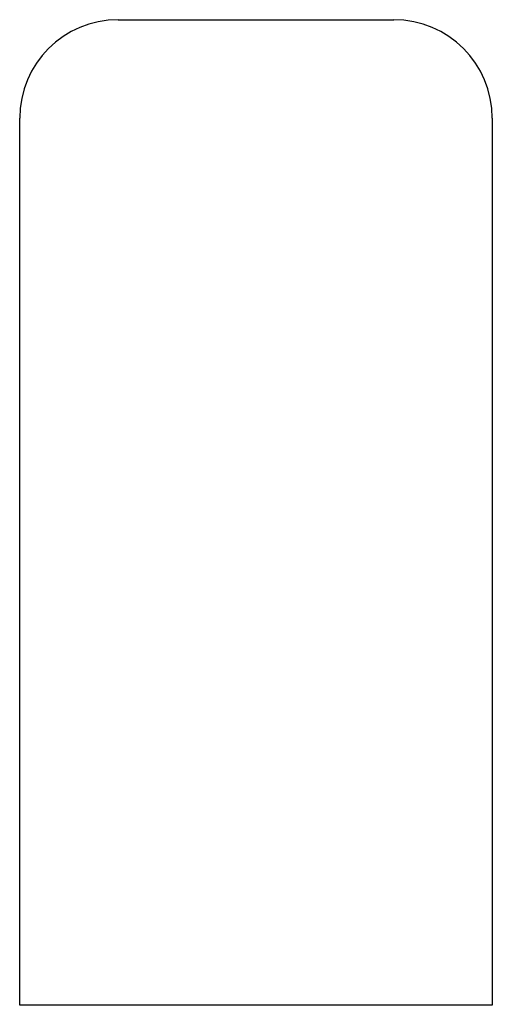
# Model space of a CAD drawing. Header units: inches. Extents: x -45 to -21, y 63 to 113.
import ezdxf

# ---------------------------------------------------------------- set-up
doc = ezdxf.new("R2010")
doc.units = ezdxf.units.IN
doc.header["$MEASUREMENT"] = 0
doc.layers.add('SLD-0', color=179, linetype='Continuous')

msp = doc.modelspace()

# ---------------------------------------------------------------- linework, layer by layer
at = {"layer": 'SLD-0'}
for p, q in [((-40, 113), (-26, 113)), ((-45, 63), (-45, 108)), ((-21, 108), (-21, 63)), ((-21, 63), (-45, 63))]:
    msp.add_line(p, q, dxfattribs=at)
for centre, start, end in [((-40, 108), 90, 180), ((-26, 108), 0, 90)]:
    msp.add_arc(centre, 5, start, end, dxfattribs=at)

doc.saveas('drawing.dxf')
